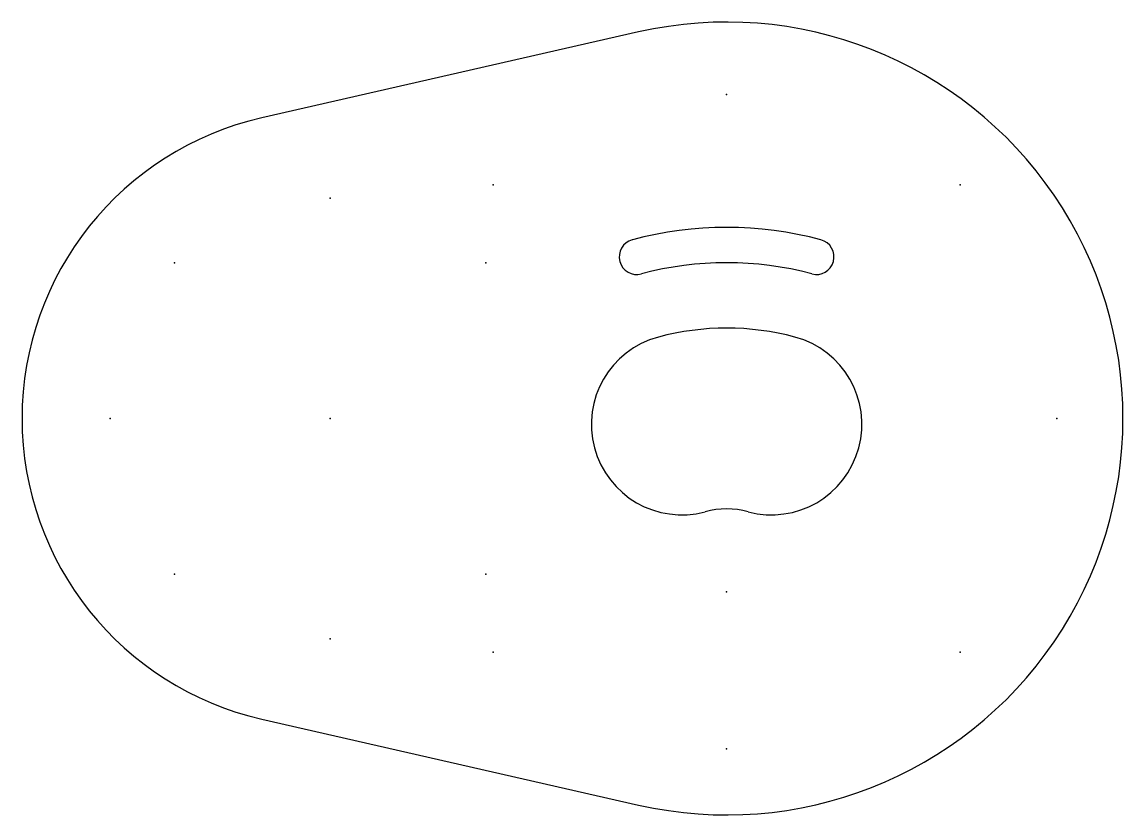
# Model space of a CAD drawing. Extents: x -111 to 286, y -143 to 143.
import ezdxf

# ---------------------------------------------------------------- set-up
doc = ezdxf.new("R2010")
doc.units = 0
doc.header["$PDSIZE"] = -1
doc.layers.get('0').update_dxf_attribs({"linetype": 'CONTINUOUS'})

msp = doc.modelspace()

# ---------------------------------------------------------------- linework, layer by layer
at = {"color": 7, "linetype": 'CONTINUOUS'}
for p, q in [((111.13, 139.3), (-24.69, 108.35)), ((-24.69, -108.35), (111.13, -139.3))]:
    msp.add_line(p, q, dxfattribs=at)
for centre, radius, start, end in [((142.88, 0), 142.87, 257.1604, 102.8396), ((0, 0), 111.12, 102.8396, 257.1604), ((142.88, -62.5), 131.35, 75, 105), ((110.52, 58.24), 6.35, 105, 285), ((175.23, 58.24), 6.35, 255, 75), ((142.88, -62.5), 118.65, 75, 105), ((142.88, -62.5), 95.08, 75, 105), ((126.7, -2.13), 32.58, 105, 285), ((159.05, -2.13), 32.58, 255, 75), ((142.88, -62.5), 29.92, 75, 105)]:
    msp.add_arc(centre, radius, start, end, dxfattribs=at)
for p in [(142.88, 116.8), (58.69, 84.19), (227.06, 84.19), (0, 79.38), (-56.13, 56.13), (56.13, 56.13), (-79.38, 0), (0, 0), (261.94, 0), (-56.13, -56.13), (56.13, -56.13), (142.88, -62.5), (0, -79.38), (58.69, -84.19), (227.06, -84.19), (142.88, -119.06)]:
    msp.add_point(p)

doc.saveas('drawing.dxf')
